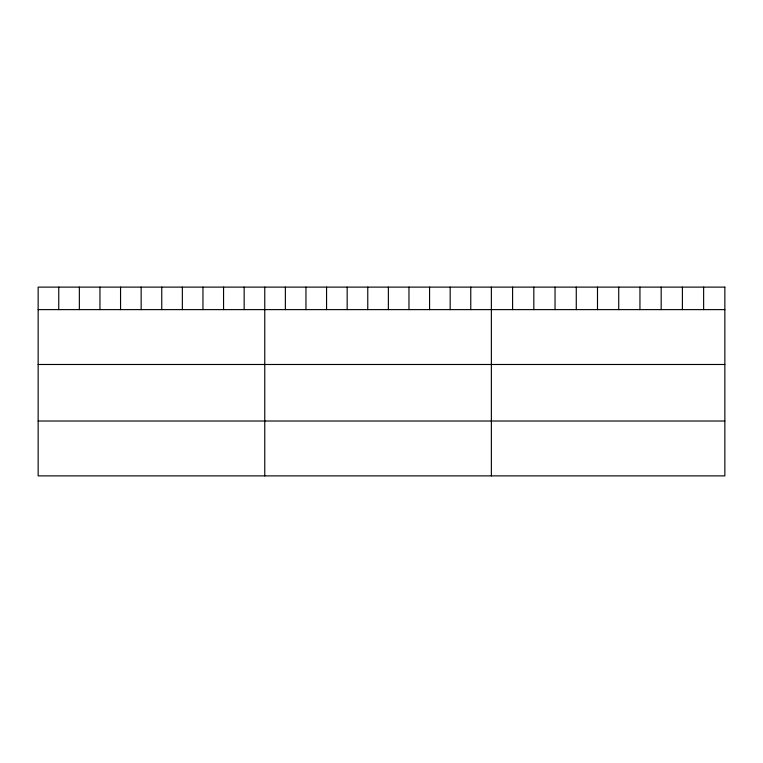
<?xml version="1.0" encoding="UTF-8"?>
<svg xmlns="http://www.w3.org/2000/svg" width="763" height="763" viewBox="0 0 763 763"><rect width="100%" height="100%" fill="white"/><g stroke="black" fill="none" stroke-linecap="round" stroke-linejoin="round"><path stroke-width="1.14" d="M38.15 309.616L724.85 309.616M38.15 364.485L724.85 364.485M38.15 421.014L724.85 421.014M703.629 287.117L703.629 309.616M682.399 287.117L682.399 309.616M661.178 287.117L661.178 309.616M639.947 287.117L639.947 309.616M618.726 287.117L618.726 309.616M597.496 287.117L597.496 309.616M576.275 287.117L576.275 309.616M555.044 287.117L555.044 309.616M533.823 287.117L533.823 309.616M512.593 287.117L512.593 309.616M491.372 287.117L491.372 475.883M470.771 287.117L470.771 309.616M450.17 287.117L450.17 309.616M429.569 287.117L429.569 309.616M408.968 287.117L408.968 309.616M388.367 287.117L388.367 309.616M367.766 287.117L367.766 309.616M347.165 287.117L347.165 309.616M326.564 287.117L326.564 309.616M305.963 287.117L305.963 309.616M285.362 287.117L285.362 309.616M264.761 287.117L264.761 475.883M244.16 287.117L244.16 309.616M223.559 287.117L223.559 309.616M202.958 287.117L202.958 309.616M182.357 287.117L182.357 309.616M161.756 287.117L161.756 309.616M141.155 287.117L141.155 309.616M120.554 287.117L120.554 309.616M99.953 287.117L99.953 309.616M79.352 287.117L79.352 309.616M58.751 287.117L58.751 309.616M724.85 287.117L38.15 287.117L38.15 475.883L724.85 475.883L724.85 287.117"/></g></svg>
